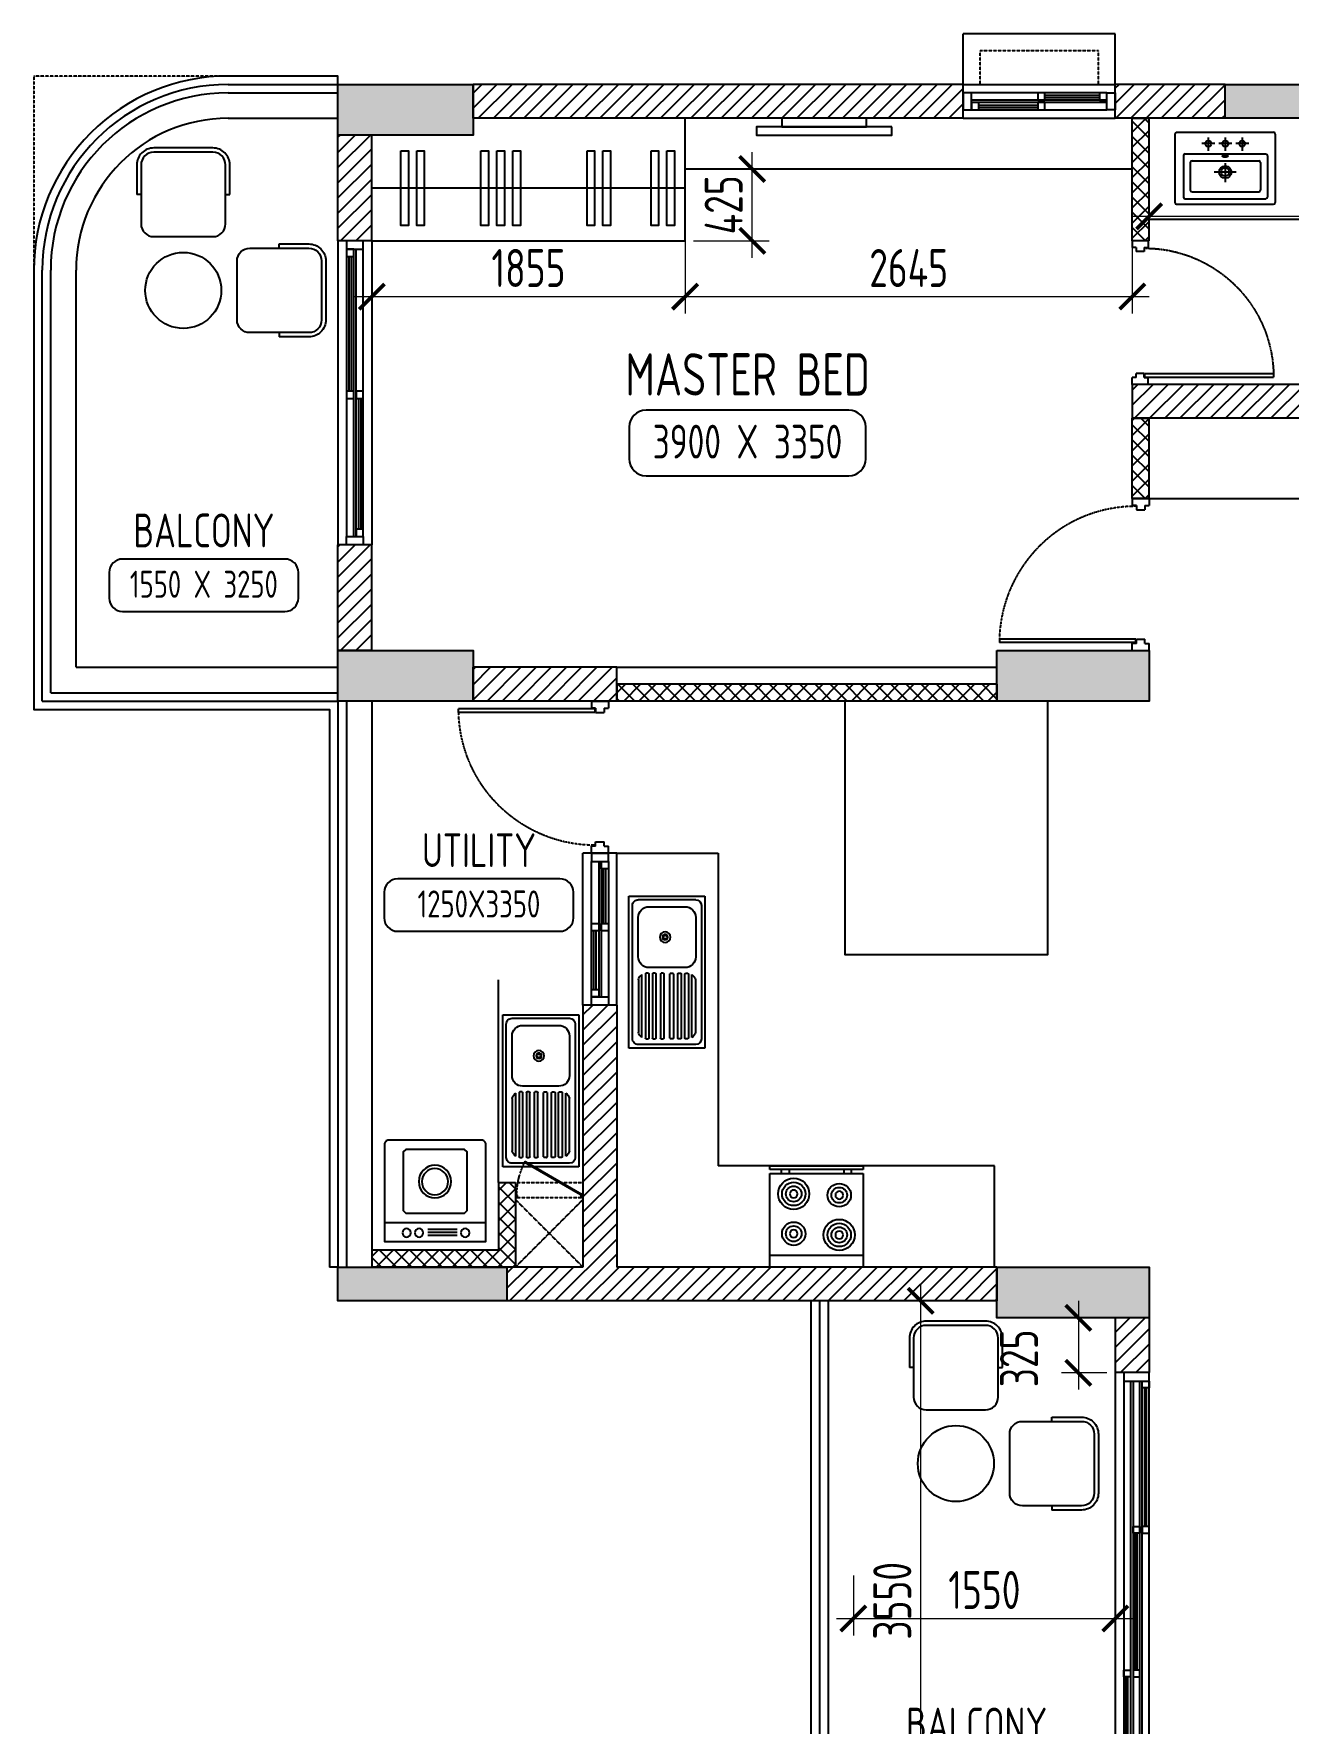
# Model space of a CAD drawing. Header units: millimetres. Extents: x -92307 to 258096, y -47434 to 112633.
# Drawn here: x -26935 to -19512, y 9049 to 19049 of the extents above; entities that cross this region are included whole.
import ezdxf
from ezdxf.enums import TextEntityAlignment as Align

# ---------------------------------------------------------------- set-up
doc = ezdxf.new("R2010")
doc.units = ezdxf.units.MM
doc.header["$LTSCALE"] = 10
doc.header["$PDMODE"] = 35
doc.header["$PDSIZE"] = 500
doc.linetypes.add('DASHED', pattern=[19.05, 12.7, -6.35])
doc.linetypes.add('HIDDEN', pattern=[9.525, 6.35, -3.175])
for name, color, linetype in [('07--DIM-1', 1, 'Continuous'), ('A--BLOCKWALL-1', 9, 'Continuous'), ('A--BLOCKWALL-2', 2, 'Continuous'), ('A--BLOCKWALL-3', 3, 'Continuous'), ('A--BLOCKWALL-HATCH', 8, 'Continuous'), ('A--CONCRETE-HID', 9, 'HIDDEN'), ('A--DOWN', 34, 'Continuous'), ('A--FIXTURE-0', 8, 'Continuous'), ('A--FURNITURE-0', 253, 'Continuous'), ('A--GLAZING-0', 181, 'Continuous'), ('A--HANDRAIL-1', 9, 'Continuous'), ('A--HATCH-1', 8, 'Continuous'), ('A--SANITARY-0', 253, 'Continuous'), ('A--SHAFT-HIDDEN', 9, 'HIDDEN'), ('A--SPACENUMBER', 2, 'Continuous'), ('A--SPACENUMBER-1', 8, 'Continuous'), ('A--SPACEREF', 3, 'Continuous'), ('A--Stucture', 9, 'Continuous'), ('A--TILING-1', 8, 'Continuous'), ('Typical floor Column Centre line$0$X-3rd Floor Column$0$A--COL250', 250, 'Continuous'), ('Typical floor Column Centre line$0$X-3rd Floor Column$0$A--CONCRETE-4', 4, 'Continuous')]:
    doc.layers.add(name, color=color, linetype=linetype)
doc.styles.add('ISO', font='isocp2.shx', dxfattribs={"width": 0.8})
doc.dimstyles.new('A-DIM-100', dxfattribs={"dimscale": 100, "dimtxt": 2.25, "dimasz": 1.5, "dimexe": 1, "dimexo": 0.5, "dimgap": 0, "dimtad": 0, "dimdec": 0, "dimzin": 12, "dimdsep": 46, "dimtxsty": 'ISO', "dimblk": 'ARCHTICK', "dimcen": 1, "dimdle": 1, "dimclrd": 8, "dimclre": 8, "dimclrt": 256, "dimadec": 0, "dimazin": 3, "dimtfac": 1, "dimtdec": 0, "dimtmove": 1, "dimatfit": 2, "dimfxl": 1, "dimtvp": 0.75, "dimtolj": 1, "dimtzin": 12, "dimlwd": 18, "dimlwe": 18, "dimarcsym": 0})
pattern_1 = [(45, (-10435.4, 4849.43), (-44.90128, 44.90128), [])]
pattern_2 = [(45, (-10435.4, 4849.43), (-44.90128, 44.90128), []), (135, (-10435.4, 4849.43), (-44.90128, -44.90128), [])]
pattern_3 = [(45, (-10435.4, 4849.43), (-44.90128, 44.90128), []), (135, (-10435.4, 4849.43), (-44.90128, -44.90128), [])]

# ---------------------------------------------------------------- blocks, each defined once
blk = doc.blocks.new('A$C542B73FF')
at = {"layer": 'A--FURNITURE-0'}
for points in [[(-400, 50), (400, 50), (400, 100), (-400, 100)], [(-250, 0), (250, 0), (250, 50), (-250, 50)]]:
    blk.add_lwpolyline(points, close=True, dxfattribs=at)
blk = doc.blocks.new('A$C383732B3')
for p, q in [((275, 250), (275, 275)), ((275, -250), (275, -275))]:
    blk.add_line(p, q)
blk.add_lwpolyline([(275, 275), (100, 275, 0.414214), (0, 175), (0, -175, 0.414214), (100, -275), (275, -275)], format="xyb")
blk.add_lwpolyline([(100, -250), (450, -250, 0.414214), (525, -175), (525, 175, 0.414214), (450, 250), (100, 250, 0.414214), (25, 175), (25, -175, 0.414214)], format="xyb", close=True)
blk = doc.blocks.new('A$C34D21E7E')
at = {"layer": 'A--DOWN'}
for p, q in [((-150, 2450), (-150, -150)), ((-110, 2450), (-110, -150)), ((-95, 2450), (-95, -150)), ((-55, -150), (-55, 2450)), ((-40, -150), (-40, 2450)), ((0, -150), (0, 2450))]:
    blk.add_line(p, q, dxfattribs=at)
for points in [[(-150, 2450), (0, 2450), (0, 2500), (-150, 2500)], [(-40, 2450), (0, 2450), (0, 2410), (-40, 2410)], [(-95, 1590), (-55, 1590), (-55, 1550), (-95, 1550)], [(-40, 1550), (0, 1550), (0, 1590), (-40, 1590)], [(-150, 740), (-110, 740), (-110, 700), (-150, 700)], [(-95, 700), (-55, 700), (-55, 740), (-95, 740)], [(-150, -150), (-110, -150), (-110, -110), (-150, -110)], [(-150, -150), (0, -150), (0, -200), (-150, -200)]]:
    blk.add_lwpolyline(points, close=True, dxfattribs=at)
at = {"layer": 'A--GLAZING-0'}
for p, q in [((-25, 1590), (-25, 2410)), ((-15, 1590), (-15, 2410)), ((-80, 740), (-80, 1550)), ((-70, 740), (-70, 1550)), ((-135, -110), (-135, 700)), ((-125, -110), (-125, 700))]:
    blk.add_line(p, q, dxfattribs=at)
blk = doc.blocks.new('A$C1CBF2325')
at = {"layer": 'A--DOWN'}
for p, q in [((100, 0), (0, 0)), ((0, 0), (0, -42)), ((100, 0), (100, -42)), ((25, -42), (0, -42)), ((25, -42), (25, -67)), ((75, -67), (25, -67)), ((75, -42), (75, -67)), ((75, -42), (100, -42)), ((79, -46), (79, -67)), ((79, -46), (886, -46)), ((79, -67), (886, -67)), ((886, -67), (886, -46)), ((25, -858), (0, -858)), ((0, -900), (0, -858)), ((100, -900), (0, -900)), ((75, -833), (25, -833)), ((25, -858), (25, -833)), ((75, -858), (75, -833)), ((75, -858), (100, -858)), ((100, -900), (100, -858))]:
    blk.add_line(p, q, dxfattribs=at)
at = {"layer": 'A--DOWN', "color": 8, "linetype": 'DASHED', "ltscale": 0.005}
blk.add_arc((79, -46), 807, 269.7319, 358.5291, dxfattribs=at)
blk = doc.blocks.new('A$C35654C4B')
at = {"layer": 'A--BLOCKWALL-1'}
for p, q in [((-900, 200), (0, 200)), ((-900, 0), (0, 0))]:
    blk.add_line(p, q, dxfattribs=at)
at = {"layer": 'A--DOWN'}
for p, q in [((-50, 150), (-850, 150)), ((-50, 107), (-850, 107)), ((-850, 50), (-50, 50)), ((-50, 93), (-807, 93))]:
    blk.add_line(p, q, dxfattribs=at)
for points in [[(-850, 50), (-850, 150), (-900, 150), (-900, 50)], [(-416, 107), (-416, 150), (-459, 150), (-459, 107)], [(-50, 107), (-50, 150), (-93, 150), (-93, 107)], [(-50, 50), (-50, 150), (0, 150), (0, 50)], [(-807, 50), (-807, 93), (-850, 93), (-850, 50)], [(-416, 50), (-416, 93), (-459, 93), (-459, 50)]]:
    blk.add_lwpolyline(points, close=True, dxfattribs=at)
at = {"layer": 'A--GLAZING-0'}
for p, q in [((-416, 136), (-93, 136)), ((-416, 122), (-93, 122)), ((-807, 78), (-459, 78)), ((-807, 64), (-459, 64))]:
    blk.add_line(p, q, dxfattribs=at)
blk = doc.blocks.new('A$C06896976')
at = {"layer": 'A--FIXTURE-0'}
for p, q in [((0, 0.6), (-0.6, 0.6)), ((-0.6, 0.6), (-0.6, 0)), ((-0.525, 0.6), (-0.525, 0)), ((0, 0), (0, 0.6)), ((0.05, 0.6), (0.025, 0.6)), ((0.025, 0.6), (0.025, 0)), ((0.05, 0), (0.05, 0.6)), ((0, 0.525), (0.025, 0.525)), ((0.025, 0.475), (0, 0.475)), ((0.025, 0.125), (0, 0.125)), ((-0.6, 0), (0, 0)), ((0, 0.075), (0.025, 0.075)), ((0.025, 0), (0.05, 0))]:
    blk.add_line(p, q, dxfattribs=at)
for centre, major_axis, start_param, end_param in [((-0.394, 0.446), (0.0707, 0.0707), 0.785398, 7.068583), ((-0.394, 0.446), (0.053, 0.053), 0.785398, 7.068583), ((-0.394, 0.446), (0.0354, 0.0354), 0.785398, 7.068583), ((-0.394, 0.446), (0.0177, 0.0177), 0.785398, 7.068583), ((-0.139, 0.446), (-0.053, 0.053), -0.785398, 5.497787), ((-0.139, 0.446), (-0.0354, 0.0354), -0.785398, 5.497787), ((-0.139, 0.446), (0.0177, 0.0177), 0.785398, 7.068583), ((-0.386, 0.154), (0.053, -0.053), -0.785398, 5.497787), ((-0.131, 0.154), (-0.0707, -0.0707), 0.785398, 7.068583), ((-0.131, 0.154), (-0.053, -0.053), 0.785398, 7.068583), ((-0.386, 0.154), (0.0354, -0.0354), -0.785398, 5.497787), ((-0.386, 0.154), (-0.0177, -0.0177), 0.785398, 7.068583), ((-0.131, 0.154), (-0.0354, -0.0354), 0.785398, 7.068583), ((-0.131, 0.154), (-0.0177, -0.0177), 0.785398, 7.068583)]:
    blk.add_ellipse(centre, major_axis=major_axis, ratio=1, start_param=start_param, end_param=end_param, dxfattribs=at)
blk = doc.blocks.new('A$C321E12B3')
at = {"layer": 'A--SANITARY-0', "ltscale": 5}
for p, q in [((-0.9, 0.45), (0, 0.45)), ((-0.9, 0), (-0.9, 0.45)), ((-0.845, 0.429), (-0.055, 0.429)), ((0, 0.45), (0, 0)), ((-0.879, 0.055), (-0.879, 0.395)), ((-0.837, 0.118), (-0.837, 0.332)), ((-0.774, 0.395), (-0.54, 0.395)), ((-0.477, 0.332), (-0.477, 0.118)), ((-0.443, 0.335), (-0.443, 0.348)), ((-0.443, 0.293), (-0.443, 0.306)), ((-0.439, 0.352), (-0.059, 0.352)), ((-0.059, 0.331), (-0.439, 0.331)), ((-0.439, 0.31), (-0.059, 0.31)), ((-0.063, 0.373), (-0.435, 0.373)), ((-0.404, 0.394), (-0.094, 0.394)), ((-0.055, 0.348), (-0.055, 0.335)), ((-0.055, 0.306), (-0.055, 0.293)), ((-0.021, 0.395), (-0.021, 0.055)), ((-0.443, 0.246), (-0.443, 0.259)), ((-0.443, 0.204), (-0.443, 0.191)), ((-0.059, 0.289), (-0.439, 0.289)), ((-0.439, 0.263), (-0.059, 0.263)), ((-0.059, 0.242), (-0.439, 0.242)), ((-0.059, 0.208), (-0.439, 0.208)), ((-0.055, 0.259), (-0.055, 0.246)), ((-0.055, 0.191), (-0.055, 0.204)), ((-0.443, 0.157), (-0.443, 0.144)), ((-0.443, 0.115), (-0.443, 0.102)), ((-0.439, 0.187), (-0.059, 0.187)), ((-0.059, 0.161), (-0.439, 0.161)), ((-0.439, 0.14), (-0.059, 0.14)), ((-0.059, 0.119), (-0.439, 0.119)), ((-0.055, 0.144), (-0.055, 0.157)), ((-0.055, 0.102), (-0.055, 0.115)), ((0, 0), (-0.9, 0)), ((-0.055, 0.021), (-0.845, 0.021)), ((-0.54, 0.055), (-0.774, 0.055)), ((-0.439, 0.098), (-0.059, 0.098)), ((-0.063, 0.077), (-0.435, 0.077)), ((-0.404, 0.056), (-0.094, 0.056))]:
    blk.add_line(p, q, dxfattribs=at)
at = {"layer": 'A--SANITARY-0'}
blk.add_line((-0.9, 0.45), (0, 0.45), dxfattribs=at)
at = {"layer": 'A--SANITARY-0', "ltscale": 5, "extrusion": (0, 0, -1)}
for centre, major_axis, start_param, end_param in [((-0.845, 0.395), (-0.0238, 0.0238), 5.497787, 7.068583), ((-0.055, 0.395), (-0.0238, 0.0238), 0.785398, 2.356194), ((-0.774, 0.332), (0.0446, 0.0446), 3.926991, 5.497787), ((-0.54, 0.332), (0.0446, 0.0446), -0.785398, 0.785398), ((-0.439, 0.348), (0.00297, 0.00297), 3.926991, 5.497787), ((-0.439, 0.335), (-0.00297, 0.00297), 3.926991, 5.497787), ((-0.439, 0.306), (-0.00297, 0.00297), 5.497787, 7.068583), ((-0.393, 0.345), (-0.0357, 0.0357), 6.090163, 6.844508), ((-0.105, 0.345), (-0.0357, 0.0357), 1.009473, 1.763819), ((-0.059, 0.348), (0.00297, 0.00297), -0.785398, 0.785398), ((-0.059, 0.335), (-0.00297, 0.00297), 2.356194, 3.926991), ((-0.059, 0.306), (0.00297, 0.00297), -0.785398, 0.785398), ((-0.657, 0.214), (0.0223, 0.0223), 0.785398, 7.068583), ((-0.657, 0.214), (0.0112, 0.0112), 0.785398, 7.068583), ((-0.657, 0.214), (0.00743, 0.00743), 0.785398, 7.068583), ((-0.439, 0.293), (-0.00297, 0.00297), 3.926991, 5.497787), ((-0.439, 0.204), (0.00297, 0.00297), 3.926991, 5.497787), ((-0.059, 0.293), (-0.00297, 0.00297), 2.356194, 3.926991), ((-0.059, 0.204), (0.00297, 0.00297), -0.785398, 0.785398), ((-0.774, 0.118), (-0.0446, 0.0446), 3.926991, 5.497787), ((-0.54, 0.118), (-0.0446, 0.0446), 2.356194, 3.926991), ((-0.439, 0.191), (-0.00297, 0.00297), 3.926991, 5.497787), ((-0.439, 0.157), (0.00297, 0.00297), 3.926991, 5.497787), ((-0.439, 0.144), (0.00297, 0.00297), 2.356194, 3.926991), ((-0.439, 0.115), (0.00297, 0.00297), 3.926991, 5.497787), ((-0.439, 0.102), (0.00297, 0.00297), 2.356194, 3.926991), ((-0.059, 0.191), (-0.00297, 0.00297), 2.356194, 3.926991), ((-0.059, 0.157), (0.00297, 0.00297), -0.785398, 0.785398), ((-0.059, 0.144), (-0.00297, 0.00297), 2.356194, 3.926991), ((-0.059, 0.115), (0.00297, 0.00297), -0.785398, 0.785398), ((-0.059, 0.102), (-0.00297, 0.00297), 2.356194, 3.926991), ((-0.845, 0.055), (0.0238, 0.0238), 2.356194, 3.926991), ((-0.393, 0.105), (-0.0357, 0.0357), 4.151066, 4.905412), ((-0.105, 0.105), (-0.0357, 0.0357), 2.94857, 3.702916), ((-0.055, 0.055), (-0.0238, 0.0238), 2.356194, 3.926991)]:
    blk.add_ellipse(centre, major_axis=major_axis, ratio=1, start_param=start_param, end_param=end_param, dxfattribs=at)
at = {"layer": 'A--SANITARY-0', "ltscale": 5}
for centre, major_axis, start_param, end_param in [((-0.439, 0.259), (-0.00297, -0.00297), 3.926991, 5.497787), ((-0.439, 0.246), (0.00297, -0.00297), 3.926991, 5.497787), ((-0.059, 0.259), (-0.00297, -0.00297), 2.356194, 3.926991), ((-0.059, 0.246), (0.00297, -0.00297), -0.785398, 0.785398)]:
    blk.add_ellipse(centre, major_axis=major_axis, ratio=1, start_param=start_param, end_param=end_param, dxfattribs=at)
blk = doc.blocks.new('A$C613641B0')
at = {"layer": 'A--BLOCKWALL-1'}
for p, q in [((0, 0), (-1800, 0)), ((0, -200), (-1800, -200))]:
    blk.add_line(p, q, dxfattribs=at)
at = {"layer": 'A--DOWN'}
for p, q in [((-50, -50), (-1750, -50)), ((-1750, -93), (-93, -93)), ((-1750, -107), (-50, -107)), ((-1750, -150), (-50, -150))]:
    blk.add_line(p, q, dxfattribs=at)
for points in [[(-1750, -50), (-1750, -150), (-1800, -150), (-1800, -50)], [(-934, -50), (-934, -93), (-891, -93), (-891, -50)], [(-93, -50), (-93, -93), (-50, -93), (-50, -50)], [(-50, -50), (-50, -150), (0, -150), (0, -50)], [(-1750, -107), (-1750, -150), (-1707, -150), (-1707, -107)], [(-934, -107), (-934, -150), (-891, -150), (-891, -107)]]:
    blk.add_lwpolyline(points, close=True, dxfattribs=at)
at = {"layer": 'A--GLAZING-0'}
for p, q in [((-93, -64), (-891, -64)), ((-93, -78), (-891, -78)), ((-934, -122), (-1707, -122)), ((-934, -136), (-1707, -136))]:
    blk.add_line(p, q, dxfattribs=at)
blk = doc.blocks.new('SPACE')
at = {"layer": 'A--SPACENUMBER-1'}
blk.add_lwpolyline([(-600, 0), (600, 0, 0.414213562), (700, 100), (700, 288.5, 0.414213562), (600, 388.5), (-600, 388.5, 0.414213562), (-700, 288.5), (-700, 100, 0.414213562), (-600, 0, -0.052514465)], format="xyb", dxfattribs=at)
at = {"layer": 'A--SPACENUMBER', "style": 'ISO', "width": 0.8, "flags": 4}
blk.add_attdef('01', text='', height=250, dxfattribs=at).set_placement((0.455, 202.41), align=Align.MIDDLE)
at = {"layer": 'A--SPACEREF', "style": 'ISO', "width": 0.8, "flags": 4}
blk.add_attdef('S', text='', height=300, dxfattribs=at).set_placement((1.35, 474.975), align=Align.CENTER)
blk = doc.blocks.new('A$C4DFF75E1')
at = {"layer": 'A--DOWN'}
for p, q in [((9, 25), (0, 25)), ((0, 25), (0, 0)), ((0, 0), (12, 0)), ((9, 15, 0), (9, 25, 0)), ((12, 15, 0), (9, 15, 0)), ((12, 15, 0), (12, 0, 0)), ((12, 15, 0), (12, 0, 0)), ((12, 0), (12, 15)), ((438, 15, 0), (438, 0, 0)), ((438, 15, 0), (438, 0, 0)), ((438, 15, 0), (441, 15, 0)), ((438, 0), (438, 15)), ((450, 0), (438, 0)), ((441, 15, 0), (441, 25, 0)), ((441, 25), (450, 25)), ((450, 25), (450, 0))]:
    blk.add_line(p, q, dxfattribs=at)
blk.add_lwpolyline([(14, 18), (388, 234), (385, 240), (11, 24)], close=True, dxfattribs=at)
blk.add_circle((10, 24, 0), 0.781, dxfattribs=at)
at = {"layer": 'A--DOWN', "color": 8, "linetype": 'DASHED', "ltscale": 0.003}
blk.add_arc((-37, 15, 0), 478, 0, 27.2936, dxfattribs=at)
blk = doc.blocks.new('A$C302618AE')
at = {"layer": 'A--SANITARY-0'}
for p, q in [((-287, 0), (287, 0)), ((-297, -10), (-297, -416)), ((-60, -67), (-138, -67)), ((-100, -30), (-100, -110)), ((40, -67), (-38, -67)), ((1, -30), (1, -110)), ((141, -67), (63, -67)), ((101, -30), (101, -110)), ((297, -10), (297, -416)), ((-247, -138), (-247, -383)), ((-237, -128), (240, -128)), ((-206, -178), (-206, -343)), ((-196, -168), (199, -168)), ((0, -183), (0, -295)), ((209, -178), (209, -343)), ((250, -138), (250, -383)), ((65, -236), (-65, -236)), ((-237, -393), (240, -393)), ((-196, -353), (199, -353)), ((-287, -426), (287, -426))]:
    blk.add_line(p, q, dxfattribs=at)
for centre, radius in [((-100, -67), 17.8), ((1, -67), 17.8), ((101, -67), 17.8), ((1, -235), 36.3), ((1, -235), 25)]:
    blk.add_circle(centre, radius, dxfattribs=at)
for centre, start, end in [((-287, -10), 90, 180), ((287, -10), 0, 90), ((-237, -138), 90, 180), ((-196, -178), 90, 180), ((199, -178), 0, 90), ((240, -138), 0, 90), ((-237, -383), 180, 270), ((-196, -343), 180, 270), ((199, -343), 270, 0), ((240, -383), 270, 0), ((-287, -416), 180, 270), ((287, -416), 270, 0)]:
    blk.add_arc(centre, 10, start, end, dxfattribs=at)
blk.add_ellipse((0, -141), major_axis=(17.6, 0), ratio=0.318204, dxfattribs=at)
blk = doc.blocks.new('A$C2D7D56F7')
at = {"layer": 'A--FIXTURE-0'}
for p, q in [((-0.044, -0.037), (0.131, -0.037)), ((-0.044, -0.056), (0.131, -0.056)), ((-0.044, -0.074), (0.131, -0.074)), ((-0.3, -0.113), (0.3, -0.113))]:
    blk.add_line(p, q, dxfattribs=at)
blk.add_lwpolyline([(0.3, -0.575, -0.414214), (0.275, -0.6), (-0.275, -0.6, -0.414214), (-0.3, -0.575), (-0.3, 0), (0.3, 0)], format="xyb", close=True, dxfattribs=at)
blk.add_lwpolyline([(-0.173, -0.168), (0.173, -0.168), (0.189, -0.184), (0.189, -0.531), (0.173, -0.546), (-0.173, -0.546), (-0.189, -0.531), (-0.189, -0.184)], close=True, dxfattribs=at)
for centre, radius in [((-0.169, -0.052), 0.025), ((-0.095, -0.052), 0.025), ((0.178, -0.052), 0.025), ((-0.001, -0.355), 0.0964), ((-0.001, -0.355), 0.0776)]:
    blk.add_circle(centre, radius, dxfattribs=at)
blk = doc.blocks.new('_ArchTick')
at = {"color": 0, "const_width": 0.15}
blk.add_lwpolyline([(-0.5, -0.5), (0.5, 0.5)], dxfattribs=at)
blk = doc.blocks.new('*D294')
at = {"layer": '07--DIM-1', "color": 8, "lineweight": 18}
for p, q in [((-20335, 18499), (-20335, 17869)), ((-17685, 18449), (-17685, 17869)), ((-20435, 17969), (-17585, 17969))]:
    blk.add_line(p, q, dxfattribs=at)
at = {"layer": 'Defpoints', "color": 0}
for p in [(-20335, 18549), (-17685, 18499), (-17685, 17969)]:
    blk.add_point(p, dxfattribs=at)
at = {"layer": '07--DIM-1', "color": 8, "lineweight": 18, "xscale": 150, "yscale": 150, "zscale": 150, "rotation": 180}
blk.add_blockref('_ArchTick', (-20335, 17969), dxfattribs=at)
at = {"layer": '07--DIM-1', "color": 8, "lineweight": 18, "xscale": 150, "yscale": 150, "zscale": 150}
blk.add_blockref('_ArchTick', (-17685, 17969), dxfattribs=at)
at = {"layer": '07--DIM-1', "insert": (-19010, 18138), "char_height": 225, "attachment_point": 5, "style": 'ISO'}
blk.add_mtext('\\A1;2650', dxfattribs=at)
blk = doc.blocks.new('*D298')
at = {"layer": '07--DIM-1', "color": 8, "lineweight": 18}
for p, q in [((-22085, 9923), (-22085, 9569)), ((-20535, 9923), (-20535, 9569)), ((-22185, 9669), (-20435, 9669))]:
    blk.add_line(p, q, dxfattribs=at)
at = {"layer": 'Defpoints', "color": 0}
for p in [(-22085, 9973), (-20535, 9973), (-20535, 9669)]:
    blk.add_point(p, dxfattribs=at)
at = {"layer": '07--DIM-1', "color": 8, "lineweight": 18, "xscale": 150, "yscale": 150, "zscale": 150, "rotation": 180}
blk.add_blockref('_ArchTick', (-22085, 9669), dxfattribs=at)
at = {"layer": '07--DIM-1', "color": 8, "lineweight": 18, "xscale": 150, "yscale": 150, "zscale": 150}
blk.add_blockref('_ArchTick', (-20535, 9669), dxfattribs=at)
at = {"layer": '07--DIM-1', "insert": (-21310, 9838), "char_height": 225, "attachment_point": 5, "style": 'ISO'}
blk.add_mtext('\\A1;1550', dxfattribs=at)
blk = doc.blocks.new('*D299')
at = {"layer": '07--DIM-1', "color": 8, "lineweight": 18}
for p, q in [((-21687, 7899), (-21687, 11649)), ((-22035, 11549), (-21587, 11549)), ((-22035, 7999), (-21587, 7999))]:
    blk.add_line(p, q, dxfattribs=at)
at = {"layer": 'Defpoints', "color": 0}
for p in [(-22085, 11549), (-21687, 11549), (-22085, 7999)]:
    blk.add_point(p, dxfattribs=at)
at = {"layer": '07--DIM-1', "color": 8, "lineweight": 18, "xscale": 150, "yscale": 150, "zscale": 150}
for p, rotation in [((-21687, 11549), 90), ((-21687, 7999), 270)]:
    blk.add_blockref('_ArchTick', p, dxfattribs=dict(at, rotation=rotation))
at = {"layer": '07--DIM-1', "insert": (-21855, 9774), "char_height": 225, "attachment_point": 5, "rotation": 90, "style": 'ISO'}
blk.add_mtext('\\A1;3550', dxfattribs=at)
blk = doc.blocks.new('*D301')
at = {"layer": '07--DIM-1', "color": 8, "lineweight": 18}
for p, q in [((-20754, 11549), (-20754, 11024)), ((-20585, 11449), (-20854, 11449)), ((-20585, 11124), (-20854, 11124))]:
    blk.add_line(p, q, dxfattribs=at)
at = {"layer": 'Defpoints', "color": 0}
for p in [(-20535, 11449), (-20754, 11124), (-20535, 11124)]:
    blk.add_point(p, dxfattribs=at)
at = {"layer": '07--DIM-1', "color": 8, "lineweight": 18, "xscale": 150, "yscale": 150, "zscale": 150}
for p, rotation in [((-20754, 11449), 90), ((-20754, 11124), 270)]:
    blk.add_blockref('_ArchTick', p, dxfattribs=dict(at, rotation=rotation))
at = {"layer": '07--DIM-1', "insert": (-21105, 11209), "char_height": 225, "attachment_point": 5, "rotation": 90, "style": 'ISO'}
blk.add_mtext('\\A1;325', dxfattribs=at)
blk = doc.blocks.new('*D306')
at = {"layer": '07--DIM-1', "color": 8, "lineweight": 18}
for p, q in [((-24935, 17774), (-24935, 17394)), ((-23081, 17774), (-23081, 17394)), ((-25035, 17494), (-22981, 17494))]:
    blk.add_line(p, q, dxfattribs=at)
at = {"layer": 'Defpoints', "color": 0}
for p in [(-24935, 17824), (-23081, 17824), (-23081, 17494)]:
    blk.add_point(p, dxfattribs=at)
at = {"layer": '07--DIM-1', "color": 8, "lineweight": 18, "xscale": 150, "yscale": 150, "zscale": 150, "rotation": 180}
blk.add_blockref('_ArchTick', (-24935, 17494), dxfattribs=at)
at = {"layer": '07--DIM-1', "color": 8, "lineweight": 18, "xscale": 150, "yscale": 150, "zscale": 150}
blk.add_blockref('_ArchTick', (-23081, 17494), dxfattribs=at)
at = {"layer": '07--DIM-1', "insert": (-24008, 17663), "char_height": 225, "attachment_point": 5, "style": 'ISO'}
blk.add_mtext('\\A1;1855', dxfattribs=at)
blk = doc.blocks.new('*D307')
at = {"layer": '07--DIM-1', "color": 8, "lineweight": 18}
for p, q in [((-23081, 18199), (-23081, 17394)), ((-20435, 18199), (-20435, 17394)), ((-23181, 17494), (-20335, 17494))]:
    blk.add_line(p, q, dxfattribs=at)
at = {"layer": 'Defpoints', "color": 0}
for p in [(-23081, 18249), (-20435, 18249), (-20435, 17494)]:
    blk.add_point(p, dxfattribs=at)
at = {"layer": '07--DIM-1', "color": 8, "lineweight": 18, "xscale": 150, "yscale": 150, "zscale": 150, "rotation": 180}
blk.add_blockref('_ArchTick', (-23081, 17494), dxfattribs=at)
at = {"layer": '07--DIM-1', "color": 8, "lineweight": 18, "xscale": 150, "yscale": 150, "zscale": 150}
blk.add_blockref('_ArchTick', (-20435, 17494), dxfattribs=at)
at = {"layer": '07--DIM-1', "insert": (-21758, 17663), "char_height": 225, "attachment_point": 5, "style": 'ISO'}
blk.add_mtext('\\A1;2645', dxfattribs=at)
blk = doc.blocks.new('*D308')
at = {"layer": '07--DIM-1', "color": 8, "lineweight": 18}
for p, q in [((-22684, 17724), (-22684, 18349)), ((-23031, 18249), (-22584, 18249)), ((-23031, 17824), (-22584, 17824))]:
    blk.add_line(p, q, dxfattribs=at)
at = {"layer": 'Defpoints', "color": 0}
for p in [(-23081, 18249), (-22684, 18249), (-23081, 17824)]:
    blk.add_point(p, dxfattribs=at)
at = {"layer": '07--DIM-1', "color": 8, "lineweight": 18, "xscale": 150, "yscale": 150, "zscale": 150}
for p, rotation in [((-22684, 18249), 90), ((-22684, 17824), 270)]:
    blk.add_blockref('_ArchTick', p, dxfattribs=dict(at, rotation=rotation))
at = {"layer": '07--DIM-1', "insert": (-22853, 18037), "char_height": 225, "attachment_point": 5, "rotation": 90, "style": 'ISO'}
blk.add_mtext('\\A1;425', dxfattribs=at)

msp = doc.modelspace()

# ---------------------------------------------------------------- hatches: boundary and pattern name
at = {"layer": 'A--BLOCKWALL-HATCH'}
h = msp.add_hatch(dxfattribs=at)
h.set_pattern_fill('ANSI37', color=256, scale=20, style=0)
h.set_pattern_definition(pattern_2)
h.paths.add_polyline_path([(-20435.4, 18549.4), (-20335.4, 18549.4), (-20335.4, 17824.4), (-20435.4, 17824.4)])
h = msp.add_hatch(dxfattribs=at)
h.set_pattern_fill('ANSI37', color=256, scale=20, style=0)
h.set_pattern_definition(pattern_2)
h.paths.add_polyline_path([(-20435.4, 16774.4), (-20335.4, 16774.4), (-20335.4, 16299.4), (-20435.4, 16299.4)])
h = msp.add_hatch(dxfattribs=at)
h.set_pattern_fill('ANSI37', color=256, scale=20, style=0)
h.set_pattern_definition(pattern_2)
h.paths.add_polyline_path([(-21235.4, 15099.4), (-23485.4, 15099.4), (-23485.4, 15199.4), (-21235.4, 15199.4)])
h = msp.add_hatch(dxfattribs=at)
h.set_pattern_fill('ANSI37', color=256, scale=20, style=0)
h.set_pattern_definition(pattern_3)
h.paths.add_polyline_path([(-24085.4, 11749.4), (-24085.4, 12249.4), (-24185.4, 12249.4), (-24185.4, 11849.4), (-24935.4, 11849.4), (-24935.4, 11749.4)])
h = msp.add_hatch(dxfattribs=at)
h.set_pattern_fill('ANSI37', color=256, scale=20, style=0)
h.set_pattern_definition(pattern_3)
h.paths.add_polyline_path([(-24085.4, 11749.4), (-24085.4, 12249.4), (-24185.4, 12249.4), (-24185.4, 11849.4), (-24935.4, 11849.4), (-24935.4, 11749.4)])
at = {"layer": 'A--HATCH-1'}
h = msp.add_hatch(dxfattribs=at)
h.set_pattern_fill('ANSI31', color=256, scale=20, style=0)
h.set_pattern_definition(pattern_1)
h.paths.add_polyline_path([(-21435.4, 18549.4), (-21435.4, 18749.4), (-24335.4, 18749.4), (-24335.4, 18549.4)])
h = msp.add_hatch(dxfattribs=at)
h.set_pattern_fill('ANSI31', color=256, scale=20, style=0)
h.set_pattern_definition(pattern_1)
h.paths.add_polyline_path([(-20535.4, 18549.4), (-20535.4, 18749.4), (-19885.4, 18749.4), (-19885.4, 18549.4)])
h = msp.add_hatch(dxfattribs=at)
h.set_pattern_fill('ANSI31', color=256, scale=20, style=0)
h.set_pattern_definition(pattern_1)
h.paths.add_polyline_path([(-24935.4, 17824.4), (-25135.4, 17824.4), (-25135.4, 18449.4), (-24935.4, 18449.4)])
h = msp.add_hatch(dxfattribs=at)
h.set_pattern_fill('ANSI31', color=256, scale=20, style=0)
h.set_pattern_definition(pattern_1)
h.paths.add_polyline_path([(-16535.4, 16774.4), (-16535.4, 17574.4), (-16735.4, 17574.4), (-16735.4, 16974.4), (-17535.4, 16974.4), (-17535.4, 17949.4), (-17735.4, 17949.4), (-17735.4, 16974.4), (-20435.4, 16974.4), (-20435.4, 16774.4)])
h = msp.add_hatch(dxfattribs=at)
h.set_pattern_fill('ANSI31', color=256, scale=20, style=0)
h.set_pattern_definition(pattern_1)
h.paths.add_polyline_path([(-24935.4, 15399.4), (-25135.4, 15399.4), (-25135.4, 16024.4), (-24935.4, 16024.4)])
h = msp.add_hatch(dxfattribs=at)
h.set_pattern_fill('ANSI31', color=256, scale=20, style=0)
h.set_pattern_definition(pattern_1)
h.paths.add_polyline_path([(-23485.4, 15099.4), (-24335.4, 15099.4), (-24335.4, 15299.4), (-23485.4, 15299.4)])
h = msp.add_hatch(dxfattribs=at)
h.set_pattern_fill('ANSI31', color=256, scale=20, style=0)
h.set_pattern_definition(pattern_1)
h.paths.add_polyline_path([(-21235.4, 11549.4), (-24135.4, 11549.4), (-24135.4, 11749.4), (-23685.4, 11749.4), (-23685.4, 13299.4), (-23485.4, 13299.4), (-23485.4, 11749.4), (-21235.4, 11749.4)])
h = msp.add_hatch(dxfattribs=at)
h.set_pattern_fill('ANSI31', color=256, scale=20, style=0)
h.set_pattern_definition(pattern_1)
h.paths.add_polyline_path([(-20335.4, 11449.4), (-20535.4, 11449.4), (-20535.4, 11124.4), (-20335.4, 11124.4)])
at = {"layer": 'Typical floor Column Centre line$0$X-3rd Floor Column$0$A--COL250'}
h = msp.add_hatch(color=256, dxfattribs=at)
h.dxf.hatch_style = 1
h.paths.add_polyline_path([(-25135.4, 18749.4), (-24335.4, 18749.4), (-24335.4, 18449.4), (-25135.4, 18449.4)])
h = msp.add_hatch(color=256, dxfattribs=at)
h.dxf.hatch_style = 1
h.paths.add_polyline_path([(-19885.4, 18749.4), (-18635.4, 18749.4), (-18635.4, 18549.4), (-19885.4, 18549.4)])
h = msp.add_hatch(color=256, dxfattribs=at)
h.dxf.hatch_style = 1
h.paths.add_polyline_path([(-25135.4, 15399.4), (-24335.4, 15399.4), (-24335.4, 15099.4), (-25135.4, 15099.4)])
h = msp.add_hatch(color=256, dxfattribs=at)
h.dxf.hatch_style = 1
h.paths.add_polyline_path([(-21235.4, 15399.4), (-20335.4, 15399.4), (-20335.4, 15099.4), (-21235.4, 15099.4)])
h = msp.add_hatch(color=256, dxfattribs=at)
h.dxf.hatch_style = 1
h.paths.add_polyline_path([(-25135.4, 11749.4), (-24135.4, 11749.4), (-24135.4, 11549.4), (-25135.4, 11549.4)])
h = msp.add_hatch(color=256, dxfattribs=at)
h.dxf.hatch_style = 1
h.paths.add_polyline_path([(-21235.4, 11749.4), (-20335.4, 11749.4), (-20335.4, 11449.4), (-21235.4, 11449.4)])

# ---------------------------------------------------------------- linework, layer by layer
for p, q in [((-21435.4, 18549.4), (-23080.6, 18549.4)), ((-20335.4, 16299.4), (-19435.4, 16299.4)), ((-23485.4, 15299.4), (-21235.4, 15299.4))]:
    msp.add_line(p, q)
msp.add_lwpolyline([(-20935.4, 15099.4), (-22135.4, 15099.4), (-22135.4, 13599.4), (-20935.4, 13599.4)], close=True)
at = {"layer": 'A--BLOCKWALL-1'}
for p, q in [((-25785.4, 18549.4), (-25135.4, 18549.4)), ((-26685.4, 15299.4), (-26685.4, 17649.4)), ((-26685.4, 15299.4), (-25135.4, 15299.4)), ((-24935.4, 15099.4), (-24935.4, 11749.4)), ((-23485.4, 14199.4), (-23685.4, 14199.4))]:
    msp.add_line(p, q, dxfattribs=at)
msp.add_arc((-25785.4, 17649.4), 900, 90, 180, dxfattribs=at)
at = {"layer": 'A--BLOCKWALL-2'}
for p, q in [((-21435.4, 18749.4), (-21435.4, 19049.4)), ((-20535.4, 19049.4), (-21435.4, 19049.4)), ((-20535.4, 18749.4), (-20535.4, 19049.4)), ((-20435.4, 17824.4), (-20435.4, 18549.4)), ((-20435.4, 18549.4), (-20335.4, 18549.4)), ((-20335.4, 17824.4), (-20335.4, 18549.4)), ((-20335.4, 17824.4), (-20435.4, 17824.4)), ((-20435.4, 16299.4), (-20435.4, 16774.4)), ((-20435.4, 16774.4), (-20335.4, 16774.4)), ((-20335.4, 16299.4), (-20335.4, 16774.4)), ((-20335.4, 16299.4), (-20435.4, 16299.4)), ((-23485.4, 15199.4), (-23485.4, 15099.4)), ((-21235.4, 15199.4), (-23485.4, 15199.4)), ((-21235.4, 15199.4), (-21235.4, 15099.4)), ((-21235.4, 15099.4), (-23485.4, 15099.4)), ((-24185.4, 12249.4), (-24185.4, 11849.4)), ((-24185.4, 12249.4), (-24085.4, 12249.4)), ((-24185.4, 12249.4), (-24185.4, 11849.4)), ((-24185.4, 12249.4), (-24085.4, 12249.4)), ((-24085.4, 12249.4), (-24085.4, 11749.4)), ((-24085.4, 12249.4), (-24085.4, 11749.4)), ((-24185.4, 11849.4), (-24935.4, 11849.4)), ((-24935.4, 11849.4), (-24935.4, 11749.4)), ((-24185.4, 11849.4), (-24935.4, 11849.4)), ((-24085.4, 11749.4), (-24935.4, 11749.4))]:
    msp.add_line(p, q, dxfattribs=at)
at = {"layer": 'A--BLOCKWALL-3'}
for p, q in [((-24335.4, 18549.4), (-24335.4, 18749.4)), ((-21435.4, 18749.4), (-24335.4, 18749.4)), ((-21435.4, 18549.4), (-21435.4, 18749.4)), ((-19885.4, 18749.4), (-20535.4, 18749.4)), ((-20535.4, 18549.4), (-20535.4, 18749.4)), ((-19885.4, 18549.4), (-19885.4, 18749.4)), ((-21435.4, 18549.4), (-24335.4, 18549.4)), ((-19885.4, 18549.4), (-20535.4, 18549.4)), ((-25135.4, 17824.4), (-25135.4, 18449.4)), ((-24935.4, 18449.4), (-25135.4, 18449.4)), ((-24935.4, 17824.4), (-24935.4, 18449.4)), ((-24935.4, 17824.4), (-25135.4, 17824.4)), ((-17735.4, 16974.4), (-20435.4, 16974.4)), ((-20435.4, 16974.4), (-20435.4, 16774.4)), ((-16535.4, 16774.4), (-20435.4, 16774.4)), ((-25135.4, 15399.4), (-25135.4, 16024.4)), ((-24935.4, 16024.4), (-25135.4, 16024.4)), ((-24935.4, 15399.4), (-24935.4, 16024.4)), ((-24935.4, 15399.4), (-25135.4, 15399.4)), ((-24335.4, 15099.4), (-24335.4, 15299.4)), ((-23485.4, 15299.4), (-24335.4, 15299.4)), ((-23485.4, 15099.4), (-23485.4, 15299.4)), ((-23485.4, 15099.4), (-24335.4, 15099.4)), ((-23685.4, 13299.4), (-23685.4, 11749.4)), ((-23485.4, 13299.4), (-23685.4, 13299.4)), ((-23485.4, 13299.4), (-23485.4, 11749.4)), ((-24135.4, 11749.4), (-24135.4, 11549.4)), ((-23685.4, 11749.4), (-24135.4, 11749.4)), ((-21235.4, 11749.4), (-23485.4, 11749.4)), ((-21235.4, 11749.4), (-21235.4, 11549.4)), ((-21235.4, 11549.4), (-24135.4, 11549.4)), ((-20535.4, 11449.4), (-20535.4, 11124.4)), ((-20335.4, 11449.4), (-20535.4, 11449.4)), ((-20335.4, 11449.4), (-20335.4, 11124.4)), ((-20335.4, 11124.4), (-20535.4, 11124.4))]:
    msp.add_line(p, q, dxfattribs=at)
at = {"layer": 'A--CONCRETE-HID', "ltscale": 0.01}
for p, q in [((-21335.4, 18749.4), (-21335.4, 18949.4)), ((-20635.4, 18949.4), (-21335.4, 18949.4)), ((-20635.4, 18749.4), (-20635.4, 18949.4))]:
    msp.add_line(p, q, dxfattribs=at)
msp.add_lwpolyline([(-25785.4, 18799.4), (-26935.4, 18799.4), (-26935.4, 17649.4)], dxfattribs=at)
at = {"layer": 'A--FIXTURE-0'}
for p, q in [((-23080.6, 17824.4), (-23080.6, 18549.4)), ((-23080.6, 18249.4), (-20435.4, 18249.4)), ((-24935.4, 18136.9), (-23080.6, 18136.9)), ((-24935.4, 17824.4), (-23080.6, 17824.4)), ((-23485.4, 14199.4), (-22885.4, 14199.4)), ((-22885.4, 14199.4), (-22885.4, 12349.4)), ((-24185.4, 12249.4), (-24185.4, 13449.4)), ((-21249.8, 12349.4), (-22885.4, 12349.4)), ((-21249.8, 11749.4), (-21249.8, 12349.4))]:
    msp.add_line(p, q, dxfattribs=at)
for points in [[(-24763.4, 18357), (-24718.6, 18357), (-24718.6, 17914.5), (-24763.4, 17914.5)], [(-24669.2, 18357), (-24624.5, 18357), (-24624.5, 17914.5), (-24669.2, 17914.5)], [(-24289.1, 18357), (-24244.3, 18357), (-24244.3, 17914.5), (-24289.1, 17914.5)], [(-24194.9, 18357), (-24150.2, 18357), (-24150.2, 17914.5), (-24194.9, 17914.5)], [(-24100.7, 18357), (-24056, 18357), (-24056, 17914.5), (-24100.7, 17914.5)], [(-23661.6, 18357), (-23616.9, 18357), (-23616.9, 17914.5), (-23661.6, 17914.5)], [(-23567.4, 18357), (-23522.7, 18357), (-23522.7, 17914.5), (-23567.4, 17914.5)], [(-23282.7, 18357), (-23237.9, 18357), (-23237.9, 17914.5), (-23282.7, 17914.5)], [(-23188.5, 18357), (-23143.8, 18357), (-23143.8, 17914.5), (-23188.5, 17914.5)]]:
    msp.add_lwpolyline(points, close=True, dxfattribs=at)
at = {"layer": 'A--FURNITURE-0'}
for centre in [(-26050.7, 17530.4), (-26050.7, 17530.4), (-21478.6, 10586.3)]:
    msp.add_circle(centre, 225, dxfattribs=at)
at = {"layer": 'A--HANDRAIL-1', "color": 1}
for p, q in [((-25785.4, 18749.4), (-25135.4, 18749.4)), ((-25785.4, 18699.4), (-25135.4, 18699.4)), ((-26885.4, 15099.4), (-26885.4, 17649.4)), ((-26835.4, 15149.4), (-26835.4, 17649.4)), ((-26835.4, 15149.4), (-25135.4, 15149.4)), ((-26885.4, 15099.4), (-25135.4, 15099.4)), ((-25135.4, 15099.4), (-25135.4, 11749.4)), ((-25085.4, 15099.4), (-25085.4, 11749.4)), ((-22285.4, 11549.4), (-22285.4, 7999.4)), ((-22235.4, 11549.4), (-22235.4, 7999.4))]:
    msp.add_line(p, q, dxfattribs=at)
for radius in [1100, 1050]:
    msp.add_arc((-25785.4, 17649.4), radius, 90, 180, dxfattribs=at)
at = {"layer": 'A--SHAFT-HIDDEN', "ltscale": 0.01}
for p, q in [((-24085.4, 12249.4), (-23685.4, 12249.4)), ((-24085.4, 12249.4), (-23685.4, 12249.4)), ((-24085.4, 12160.5), (-23685.4, 12160.5)), ((-24085.4, 12160.5), (-23685.4, 12160.5)), ((-23685.4, 12149.4), (-24085.4, 11749.4)), ((-24085.4, 12149.4), (-23685.4, 11749.4)), ((-23685.4, 12149.4), (-24085.4, 11749.4)), ((-24085.4, 12149.4), (-23685.4, 11749.4))]:
    msp.add_line(p, q, dxfattribs=at)
at = {"layer": 'A--Stucture', "linetype": 'Continuous', "ltscale": 0.5}
for p, q in [((-25135.4, 11749.4), (-25185.4, 11749.4)), ((-22335.4, 7999.4), (-22335.4, 11549.4))]:
    msp.add_line(p, q, dxfattribs=at)
msp.add_lwpolyline([(-25135.4, 18749.4), (-25135.4, 18799.4), (-25785.4, 18799.4, 0.4142136), (-26935.4, 17649.4), (-26935.4, 15049.4), (-25185.4, 15049.4), (-25185.4, 11749.4)], format="xyb", dxfattribs=at)
at = {"layer": 'A--TILING-1'}
for p, q in [((-19435.4, 17949.4), (-20335.4, 17949.4)), ((-20535.4, 11124.4), (-20535.4, 8424.4))]:
    msp.add_line(p, q, dxfattribs=at)
at = {"layer": 'Typical floor Column Centre line$0$X-3rd Floor Column$0$A--CONCRETE-4'}
for points in [[(-25135.4, 18749.4), (-24335.4, 18749.4), (-24335.4, 18449.4), (-25135.4, 18449.4)], [(-19885.4, 18749.4), (-18635.4, 18749.4), (-18635.4, 18549.4), (-19885.4, 18549.4)], [(-25135.4, 15399.4), (-24335.4, 15399.4), (-24335.4, 15099.4), (-25135.4, 15099.4)], [(-21235.4, 15399.4), (-20335.4, 15399.4), (-20335.4, 15099.4), (-21235.4, 15099.4)], [(-25135.4, 11749.4), (-24135.4, 11749.4), (-24135.4, 11549.4), (-25135.4, 11549.4)], [(-21235.4, 11749.4), (-20335.4, 11749.4), (-20335.4, 11449.4), (-21235.4, 11449.4)]]:
    msp.add_lwpolyline(points, close=True, dxfattribs=at)

# ---------------------------------------------------------------- block references
at = {"rotation": 180}
msp.add_blockref('A$C542B73FF', (-22258, 18549.4), dxfattribs=at)
at = {"zscale": 0.8888888888658205}
for xscale, yscale in [(-0.8888888888650399, 0.8888888888686779), (-0.8888888888614019, 0.8888888888650399)]:
    msp.add_blockref('A$C4DFF75E1', (-23685.4, 12160.5), dxfattribs=dict(at, xscale=xscale, yscale=yscale))
at = {"layer": 'A--DOWN'}
for name, p in [('A$C35654C4B', (-20535.4, 18549.4)), ('A$C34D21E7E', (-20335.4, 8624.4))]:
    msp.add_blockref(name, p, dxfattribs=at)
at = {"layer": 'A--DOWN', "rotation": 90}
msp.add_blockref('A$C613641B0', (-25135.4, 17824.4), dxfattribs=at)
at = {"layer": 'A--DOWN', "xscale": -0.9444444444452529, "yscale": 0.9444444444452529, "zscale": 0.9444444444443835, "rotation": 180}
msp.add_blockref('A$C1CBF2325', (-20435.4, 16974.4), dxfattribs=at)
at = {"layer": 'A--DOWN', "extrusion": (0, 0, -1), "xscale": -1, "zscale": -1, "rotation": 180}
msp.add_blockref('A$C1CBF2325', (20335.4, 15399.4), dxfattribs=at)
at = {"layer": 'A--DOWN', "extrusion": (0, 0, -1), "zscale": -1}
msp.add_blockref('A$C1CBF2325', (23535.4, 15099.4), dxfattribs=at)
at = {"layer": 'A--DOWN', "xscale": -1, "rotation": 270}
msp.add_blockref('A$C35654C4B', (-23685.4, 14199.4), dxfattribs=at)
at = {"layer": 'A--FIXTURE-0', "xscale": -1000, "yscale": 1000, "zscale": 1000, "rotation": 180}
msp.add_blockref('A$C2D7D56F7', (-24560.4, 11900.3), dxfattribs=at)
at = {"layer": 'A--FIXTURE-0', "extrusion": (0, 0, -1), "xscale": 923.0769112439157, "yscale": 923.0769112439157, "zscale": -923.0769112439119, "rotation": 89.99999999999865}
msp.add_blockref('A$C06896976', (22580.6, 12303.3), dxfattribs=at)
at = {"layer": 'A--FURNITURE-0', "extrusion": (0, 0, -1), "xscale": -1, "zscale": -1, "rotation": 90}
for p in [(26050.7, 18373.6), (26050.7, 18373.6), (21478.6, 11429.5)]:
    msp.add_blockref('A$C383732B3', p, dxfattribs=at)
at = {"layer": 'A--FURNITURE-0', "xscale": -1}
for p in [(-25207.5, 17530.4), (-25207.5, 17530.4), (-20635.4, 10586.3)]:
    msp.add_blockref('A$C383732B3', p, dxfattribs=at)
at = {"layer": 'A--SANITARY-0', "ltscale": 19}
msp.add_blockref('A$C302618AE', (-19885.4, 18466.2), dxfattribs=at)
at = {"layer": 'A--SANITARY-0', "xscale": 1000, "yscale": 1000, "zscale": 1000}
for p, rotation in [((-23413.5, 13045.4), 269.9999999999962), ((-24160.4, 12343.1), 269.9999999999959)]:
    msp.add_blockref('A$C321E12B3', p, dxfattribs=dict(at, rotation=rotation))
at = {"layer": 'A--SPACEREF'}
ref = msp.add_blockref('SPACE', (-22712.4, 16433.3), dxfattribs=at)
ref.add_attrib('01', '3900 X 3350', dxfattribs={"layer": 'A--SPACENUMBER', "height": 200, "style": 'ISO', "width": 0.8, "flags": 4}).set_placement((-22711.8, 16635.7), align=Align.MIDDLE)
ref.add_attrib('S', 'MASTER BED', dxfattribs={"height": 250, "style": 'ISO', "width": 0.8, "flags": 4}).set_placement((-22710.9, 16908.2), align=Align.CENTER)
ref = msp.add_blockref('SPACE', (-25929.7, 15629.6), dxfattribs=dict(at, xscale=0.7999999999992724, yscale=0.8000000000029104, zscale=0.8))
ref.add_attrib('01', '1550 X 3250', dxfattribs={"layer": 'A--SPACENUMBER', "height": 160, "style": 'ISO', "width": 0.8, "flags": 4}).set_placement((-25929.1, 15791.6), align=Align.MIDDLE)
ref.add_attrib('S', 'BALCONY', dxfattribs={"height": 200, "style": 'ISO', "width": 0.8, "flags": 4}).set_placement((-25928.4, 16009.6), align=Align.CENTER)
ref = msp.add_blockref('SPACE', (-25929.7, 15629.6), dxfattribs=dict(at, xscale=0.8000000000029104, yscale=0.7999999999992724, zscale=0.8))
ref.add_attrib('01', '1550 X 3250', dxfattribs={"layer": 'A--SPACENUMBER', "height": 160, "style": 'ISO', "width": 0.8, "flags": 4}).set_placement((-25929.1, 15791.6), align=Align.MIDDLE)
ref.add_attrib('S', 'BALCONY', dxfattribs={"height": 200, "style": 'ISO', "width": 0.8, "flags": 4}).set_placement((-25928.4, 16009.6), align=Align.CENTER)
ref = msp.add_blockref('SPACE', (-24301.9, 13737), dxfattribs=dict(at, xscale=0.8000000000029104, yscale=0.7999999999992724, zscale=0.8))
ref.add_attrib('01', '1250X3350', dxfattribs={"layer": 'A--SPACENUMBER', "height": 160, "style": 'ISO', "width": 0.8, "flags": 4}).set_placement((-24301.3, 13898.9), align=Align.MIDDLE)
ref.add_attrib('S', 'UTILITY', dxfattribs={"height": 200, "style": 'ISO', "width": 0.8, "flags": 4}).set_placement((-24300.6, 14117), align=Align.CENTER)
ref = msp.add_blockref('SPACE', (-21356.6, 8561.6), dxfattribs=dict(at, xscale=0.8000000000029104, yscale=0.7999999999992724, zscale=0.8))
ref.add_attrib('01', '1550 X 3550', dxfattribs={"layer": 'A--SPACENUMBER', "height": 160, "style": 'ISO', "width": 0.8, "flags": 4}).set_placement((-21356, 8723.6), align=Align.MIDDLE)
ref.add_attrib('S', 'BALCONY', dxfattribs={"height": 200, "style": 'ISO', "width": 0.8, "flags": 4}).set_placement((-21355.3, 8941.6), align=Align.CENTER)

# ---------------------------------------------------------------- dimensions: what is measured, and where the dimension line sits
at = {"layer": '07--DIM-1'}
for base, p1, p2, picture, middle in [((-17685.4, 17969.3), (-20335.4, 18549.4), (-17685.4, 18499.4), '*D294', (-19010.4, 18138.1)), ((-20435.4, 17494.3), (-23080.6, 18249.4), (-20435.4, 18249.4), '*D307', (-21758, 17663.1)), ((-23080.6, 17494.3), (-24935.4, 17824.4), (-23080.6, 17824.4), '*D306', (-24008, 17663.1)), ((-20535.4, 9669.3), (-22085.4, 9973.1), (-20535.4, 9973.1), '*D298', (-21310.4, 9838.1))]:
    dim = msp.add_linear_dim(base=base, p1=p1, p2=p2, dimstyle='A-DIM-100', dxfattribs=at)
    dim.commit()
    dim.dimension.update_dxf_attribs({"geometry": picture, "text_midpoint": middle})
dim = msp.add_linear_dim(base=(-22684.2, 18249.4), p1=(-23080.6, 17824.4), p2=(-23080.6, 18249.4), angle=90, dimstyle='A-DIM-100', dxfattribs=at)
dim.commit()
dim.dimension.update_dxf_attribs({"geometry": '*D308', "text_midpoint": (-22853, 18036.9)})
dim = msp.add_aligned_dim(p1=(-22085.4, 7999.4), p2=(-22085.4, 11549.4), distance=-398.8, dimstyle='A-DIM-100', dxfattribs=at)
dim.commit()
dim.dimension.update_dxf_attribs({"geometry": '*D299', "text_midpoint": (-21855.3, 9774.4)})
dim = msp.add_linear_dim(base=(-20754.5, 11124.4), p1=(-20535.4, 11449.4), p2=(-20535.4, 11124.4), angle=270, dimstyle='A-DIM-100', dxfattribs=at)
dim.commit()
dim.dimension.update_dxf_attribs({"geometry": '*D301', "text_midpoint": (-20936.7, 11209.1), "dimtype": 161})

doc.saveas('drawing.dxf')
